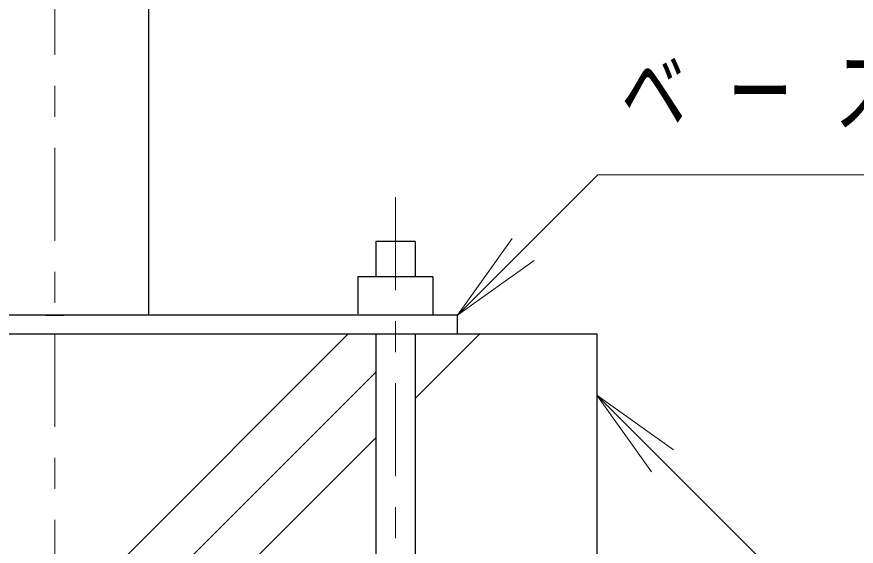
# Model space of a CAD drawing. Units: millimetres on the paper, scale 1:10. Extents: x -385 to 0, y 0 to 267.
# Drawn here: x -138.01 to -110.91, y 87.87 to 104.96 of the extents above; entities that cross this region are included whole.
import ezdxf

# ---------------------------------------------------------------- set-up
doc = ezdxf.new("R2010")
doc.units = ezdxf.units.MM
doc.linetypes.add('USER2', pattern=[6, 3, -1, 1, -1])
doc.layers.add('LY_1', color=7, linetype='Continuous', lineweight=25)
doc.styles.add('ＭＳ ゴシック', font='')
doc.styles.get('ＭＳ ゴシック').set_extended_font_data('MS Gothic')

msp = doc.modelspace()

# ---------------------------------------------------------------- linework, layer by layer
at = {"layer": 'LY_1', "color": 4, "linetype": 'USER2', "lineweight": 13}
msp.add_line((-136.786, 106.724), (-136.786, 70.898), dxfattribs=at)
at = {"layer": 'LY_1', "color": 4}
for p, q in [((-133.761, 106.724), (-133.761, 95.324)), ((-123.786, 95.324), (-149.786, 95.324)), ((-123.786, 94.724), (-123.786, 95.324)), ((-149.786, 94.724), (-123.786, 94.724))]:
    msp.add_line(p, q, dxfattribs=at)
at = {"layer": 'LY_1', "color": 211, "linetype": 'USER2', "lineweight": 13}
msp.add_line((-125.786, 99.133), (-125.786, 81.695), dxfattribs=at)
at = {"layer": 'LY_1', "color": 211}
for p, q in [((-125.151, 97.706), (-126.421, 97.706)), ((-126.421, 97.706), (-126.421, 96.559)), ((-125.151, 97.706), (-125.151, 96.559)), ((-124.576, 96.559), (-126.996, 96.559)), ((-126.996, 96.559), (-126.996, 95.372)), ((-124.576, 96.559), (-124.576, 95.329)), ((-126.421, 94.729), (-126.421, 84.476)), ((-125.151, 94.729), (-125.151, 83.706))]:
    msp.add_line(p, q, dxfattribs=at)
at = {"layer": 'LY_1', "lineweight": 13}
for p, q in [((-123.786, 95.324), (-122.018, 97.799)), ((-123.786, 95.324), (-121.665, 97.446)), ((-121.311, 97.092), (-123.786, 95.324)), ((-136.786, 85.246), (-127.307, 94.724)), ((-125.151, 92.638), (-123.065, 94.724)), ((-136.786, 83.124), (-126.421, 93.489)), ((-117.518, 90.272), (-119.286, 92.747)), ((-119.286, 92.747), (-116.811, 90.979)), ((-119.286, 92.747), (-117.165, 90.625)), ((-136.786, 81.003), (-126.421, 91.368))]:
    msp.add_line(p, q, dxfattribs=at)
at = {"layer": 'LY_1'}
for p, q in [((-137.086, 95.324), (-136.486, 95.324)), ((-154.286, 94.724), (-119.286, 94.724)), ((-119.286, 94.724), (-119.286, 74.724))]:
    msp.add_line(p, q, dxfattribs=at)
at = {"layer": 'LY_1', "lineweight": 13}
for points in [[(-123.786, 95.324), (-119.251, 99.859), (-73.021, 99.859)], [(-119.286, 92.747), (-105.304, 78.764), (-87.304, 78.764)]]:
    msp.add_lwpolyline(points, dxfattribs=at)

# ---------------------------------------------------------------- texts
at = {"layer": 'LY_1', "insert": (-118.5, 102.509), "char_height": 2.199, "attachment_point": 4, "style": 'ＭＳ ゴシック'}
msp.add_mtext('\\T1.64;\\W0.7;ベースＰＬ－６×２６０×２６０', dxfattribs=at)

doc.saveas('drawing.dxf')
